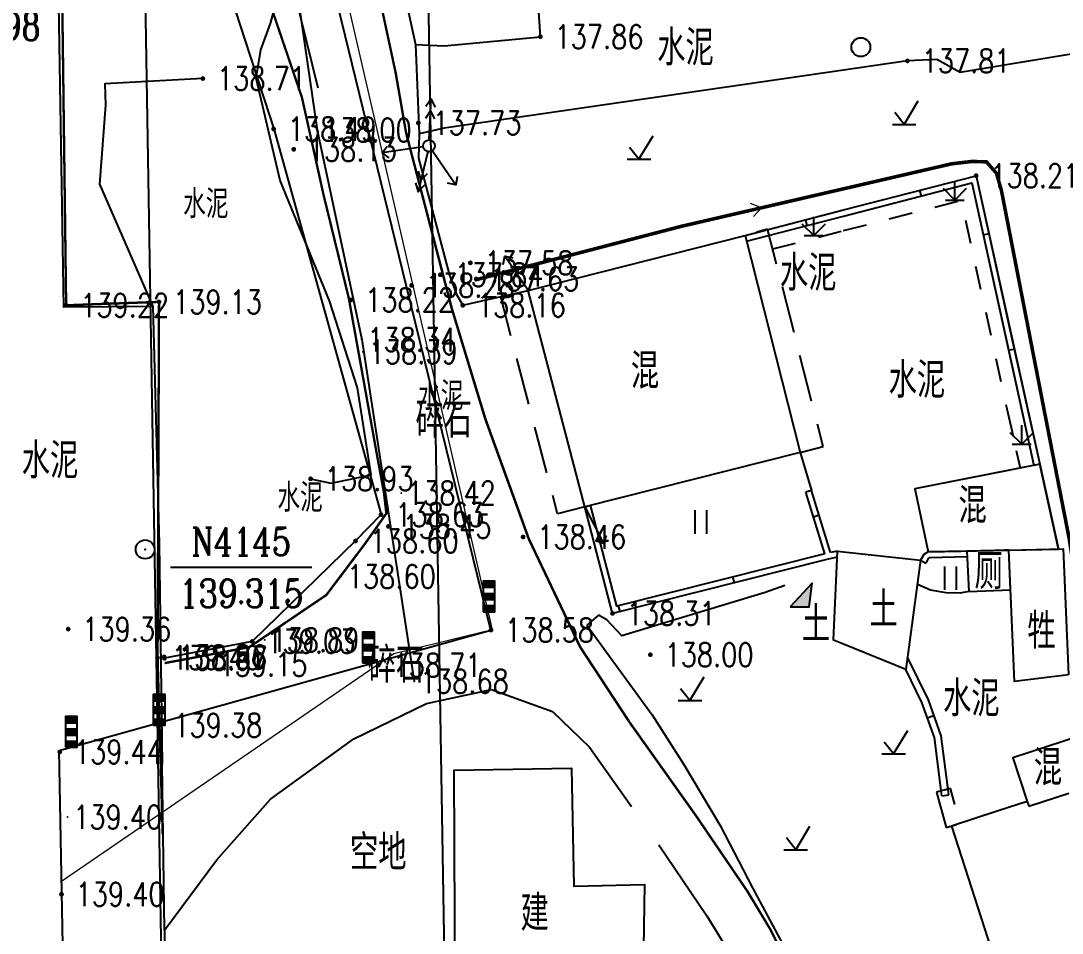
# Model space of a CAD drawing. Extents: x 529262 to 576451, y 2694391 to 2717535.
# Drawn here: x 566080.12 to 566124.27, y 2709910.37 to 2709949.03 of the extents above; entities that cross this region are included whole.
import ezdxf
from ezdxf.enums import TextEntityAlignment as Align
from ezdxf.xclip import XClip

# ---------------------------------------------------------------- set-up
doc = ezdxf.new("R2010")
doc.units = 0
doc.header["$XCLIPFRAME"] = 0
for name, pattern in [('X2', [10, 8, -2]), ('X5', [3, 2, -1]), ('X6', [2, 1, -1])]:
    doc.linetypes.add(name, pattern=pattern)
for name, color, linetype in [('a红线图', 1, 'Continuous'), ('DLDW', 8, 'Continuous'), ('DLSS', 4, 'Continuous'), ('DMTZ', 8, 'Continuous'), ('GCD', 8, 'Continuous'), ('GXYZ', 8, 'Continuous'), ('JMD', 8, 'Continuous'), ('KZD', 8, 'Continuous'), ('PP-COM', 7, 'Continuous'), ('RD-中线', 40, 'Continuous'), ('RD-红线', 7, 'Continuous'), ('ZBTZ', 8, 'Continuous'), ('ZJ', 7, 'Continuous'), ('污水管径标注_W10-', 202, 'Continuous')]:
    doc.layers.add(name, color=color, linetype=linetype)
doc.layers.add('SXSS', color=5, linetype='Continuous', lineweight=0)
doc.styles.add('HZ', font='rs.shx', dxfattribs={"width": 0.8, "bigfont": 'hztxt.shx'})
doc.styles.add('romanc', font='romanc.shx', dxfattribs={"width": 0.8})
doc.linetypes.add('10421', pattern='A,2,[150,AAA.SHX,S=0.5,R=0,X=0,Y=0.5],1e-11', length=2)
doc.linetypes.add('10422', pattern='A,0.75,[150,AAA.SHX,S=0.5,R=0,X=0,Y=0.5],1.5,[177,AAA.SHX,S=1,R=0,X=0,Y=0.4],0.75', length=3)
doc.linetypes.add('1161', pattern='A,0,[149,AAA.SHX,S=0.15,R=0,X=0,Y=0],-1.6', length=1.6)

# ---------------------------------------------------------------- blocks, each defined once
blk = doc.blocks.new('A$C19FD0107')
at = {"layer": 'RD-中线', "color": 8, "flags": 128}
blk.add_lwpolyline([(-4915.644, 15741.627), (-4910.447, 15430.529)], dxfattribs=at)
at = {"layer": 'RD-中线', "color": 8, "linetype": 'Continuous', "flags": 128}
for points in [[(-4490.734, 14139.438, 0), (-4490.29, 14139.417)], [(-3818.251, 14086.168, 0), (-3817.74, 14086.169)]]:
    blk.add_lwpolyline(points, format="xyb", dxfattribs=at)
at = {"layer": 'RD-红线', "color": 8, "flags": 128}
blk.add_lwpolyline([(-4903.143, 15711.754), (-4903.139, 15711.5), (-4902.865, 15695.099), (-4898.449, 15430.729)], dxfattribs=at)
blk = doc.blocks.new('GC200')
at = {"linetype": 'Continuous', "const_width": 0.2, "flags": 128}
blk.add_lwpolyline([(-0.1, 0, 1), (0.1, 0, 1)], format="xyb", close=True, dxfattribs=at)
blk = doc.blocks.new('gc054')
at = {"color": 8}
for points in [[(-0.5, 0), (0, 0), (0.5, 0), (0.5, 2.6), (-0.5, 2.6), (-0.5, 0)], [(-0.5, 2.08), (0.5, 2.08)], [(-0.5, 1.56), (0.5, 1.56)], [(-0.5, 1.04), (0.5, 1.04)], [(-0.5, 0.52), (0.5, 0.52)]]:
    blk.add_lwpolyline(points, dxfattribs=at)
at = {"color": 8, "linetype": 'Continuous'}
for points in [[(0.5, 2.08), (0.5, 2.6), (-0.5, 2.6)], [(-0.5, 2.6), (-0.5, 2.08), (0.5, 2.08)], [(-0.5, 1.56), (-0.5, 1.04), (0.5, 1.04)], [(0.5, 1.56), (-0.5, 1.56), (0.5, 1.04)], [(0.5, 0), (0.5, 0.52), (-0.5, 0.52)], [(-0.5, 0.52), (0, 0), (0.5, 0)], [(-0.5, 0.52), (-0.5, 0), (0, 0)]]:
    blk.add_solid(points, dxfattribs=at)
blk = doc.blocks.new('gc201')
blk.add_lwpolyline([(-0.798, 0), (0.798, 0), (1.062, 1.999)], close=True)
blk.add_solid([(-0.798, 0), (0.798, 0), (1.062, 1.999)])
blk = doc.blocks.new('gc123')
at = {"color": 8}
for p, q in [((0, 0), (1.2, 2)), ((0, 0), (-0.8, 1)), ((-1, 0), (1, 0))]:
    blk.add_line(p, q, dxfattribs=at)
blk = doc.blocks.new('gc124')
at = {"color": 8}
for p, q in [((-1, 1), (0, 0)), ((0, 0), (0, 1.6)), ((0, 0), (1, 1)), ((-0.8, 0), (0.8, 0))]:
    blk.add_line(p, q, dxfattribs=at)
blk = doc.blocks.new('gc121')
at = {"color": 8}
for p, q in [((-0.5, -1), (-0.5, 1)), ((0.5, -1), (0.5, 1))]:
    blk.add_line(p, q, dxfattribs=at)
blk = doc.blocks.new('gc086')
at = {"color": 8}
for p, q in [((0, 0), (7, 0)), ((7, 0), (6.181, 0.574)), ((7, 0), (6.181, -0.574))]:
    blk.add_line(p, q, dxfattribs=at)
blk = doc.blocks.new('gc122')
at = {"color": 8}
blk.add_circle((0, 0), 0.8, dxfattribs=at)
blk = doc.blocks.new('gc013b')
at = {"linetype": 'Continuous'}
blk.add_line((0.5, 0), (4, 0), dxfattribs=at)
at = {"linetype": 'Continuous', "flags": 128}
blk.add_lwpolyline([(3.5, 0.5), (4, 0), (3.5, -0.5)], dxfattribs=at)
blk = doc.blocks.new('gc170')
at = {"color": 8, "linetype": 'Continuous'}
blk.add_circle((0, 0), 0.5, dxfattribs=at)
blk = doc.blocks.new('gc013a')
at = {"linetype": 'Continuous'}
blk.add_line((0.5, 0), (4, 0), dxfattribs=at)
at = {"linetype": 'Continuous', "flags": 128}
for points in [[(2.307, -0.4), (3, 0), (2.307, 0.4)], [(3.307, -0.4), (4, 0), (3.307, 0.4)]]:
    blk.add_lwpolyline(points, dxfattribs=at)
blk = doc.blocks.new('gc117')
at = {"color": 8}
blk.add_circle((0, 0), 0.8, dxfattribs=at)
blk.add_point((0, 0), dxfattribs=at)

msp = doc.modelspace()

# ---------------------------------------------------------------- linework, layer by layer
at = {"layer": 'a红线图', "color": 8, "linetype": 'Continuous', "lineweight": 0, "flags": 128}
msp.add_lwpolyline([(566002.192, 2710136.326), (566109.082, 2710133.706), (566102.533, 2710124.92), (566100.925, 2710114.792), (566103.162, 2710098.867), (566102.215, 2710078.564), (566102.717, 2710046.58), (566103.542, 2710024.38), (566098.749, 2709996.517), (566091.062, 2709979.95), (566088.689, 2709969.605), (566093.614, 2709951.357), (566100.107, 2709923.223), (566100.107, 2709923.223), (566100.107, 2709923.223), (566095.932, 2709922.206), (566095.932, 2709922.206), (566081.847, 2709912.554), (566085.668, 2709714.381)], dxfattribs=at)
msp.add_lwpolyline([(566002.192, 2710136.326), (566109.082, 2710133.706), (566102.533, 2710124.92), (566100.925, 2710114.792), (566103.162, 2710098.867), (566102.215, 2710078.564), (566102.717, 2710046.58), (566103.542, 2710024.38), (566098.749, 2709996.517), (566091.062, 2709979.95), (566088.689, 2709969.605), (566093.614, 2709951.357), (566100.107, 2709923.223), (566100.107, 2709923.223), (566100.107, 2709923.223), (566095.932, 2709922.206), (566095.932, 2709922.206), (566081.847, 2709912.554), (566085.668, 2709714.381)], dxfattribs=at)
at = {"layer": 'DLDW', "color": 252, "linetype": 'Continuous', "flags": 128}
msp.add_lwpolyline([(566121.998, 2709926.598), (566120.225, 2709926.56), (566120.312, 2709924.847), (566122.073, 2709924.913)], close=True, dxfattribs=at)
at = {"layer": 'DLDW', "linetype": 'Continuous', "flags": 128}
msp.add_lwpolyline([(566121.998, 2709926.598), (566120.225, 2709926.56), (566120.312, 2709924.847), (566122.073, 2709924.913)], close=True, dxfattribs=at)
at = {"layer": 'DLDW', "color": 252, "linetype": 'Continuous', "flags": 128}
msp.add_lwpolyline([(566121.782, 2709924.902), (566122.073, 2709924.913), (566121.998, 2709926.598), (566121.823, 2709926.594)], dxfattribs=at)
at = {"layer": 'DLDW', "color": 252, "linetype": 'Continuous', "elevation": 138.334, "flags": 128}
msp.add_lwpolyline([(566124.535, 2709921.317), (566122.249, 2709921.034), (566121.998, 2709926.598), (566124.313, 2709926.647)], close=True, dxfattribs=at)
at = {"layer": 'DLDW', "linetype": 'Continuous', "elevation": 138.334, "flags": 128}
msp.add_lwpolyline([(566124.535, 2709921.317), (566122.249, 2709921.034), (566121.998, 2709926.598), (566124.313, 2709926.647)], close=True, dxfattribs=at)
at = {"layer": 'DLSS', "linetype": 'X2', "flags": 128}
msp.add_lwpolyline([(566098.638, 2710002.568, 0.1, 0.1, 0), (566098.576, 2710002.192, 0.1, 0.1, 0), (566097.461, 2709997.69, 0.1, 0.1, 0), (566096.322, 2709994.22, 0.1, 0.1, 0), (566094.797, 2709990.649, 0.1, 0.1, 0), (566092.408, 2709986.492, 0.1, 0.1, 0), (566089.931, 2709982.397, 0.1, 0.1, 0), (566088.931, 2709979.064, 0.1, 0.1, 0), (566087.474, 2709974.834, 0.1, 0.1, 0), (566086.535, 2709971.13, 0.1, 0.1, 0), (566086.268, 2709964.718, 0.1, 0.1, 0), (566086.946, 2709960.745, 0.1, 0.1, 0), (566092.039, 2709945.778, 0.1, 0.1, 0), (566092.955, 2709941.65, 0.1, 0.1, 0), (566094.026, 2709937.269, 0.1, 0.1, 0), (566095.22, 2709930.623, 0.1, 0.1, 0), (566095.514, 2709929.037, 0.1, 0.1, 0), (566095.616, 2709928.152, 0.1, 0.1, 0), (566094.7, 2709926.853, 0.1, 0.1, 0), (566093.073, 2709924.697, 0.1, 0.1, 0), (566089.807, 2709922.487, 0.1, 0.1, 0), (566086.22, 2709921.81, 0, 0, 0)], format="xyseb", dxfattribs=at)
at = {"layer": 'DLSS', "linetype": 'Continuous', "const_width": 0.1, "flags": 128}
for points in [[(566096.001, 2709946.874), (566094.557, 2709953.592), (566094.177, 2709955.142), (566093.601, 2709957.099), (566091.976, 2709962.078), (566091.367, 2709964.323), (566091.037, 2709965.778), (566090.879, 2709967.181), (566090.965, 2709969.638), (566091.545, 2709973.903), (566092.009, 2709975.944), (566092.422, 2709977.377), (566093.367, 2709979.543), (566095.133, 2709982.948), (566097.307, 2709986.747), (566099.771, 2709992.352), (566100.802, 2709995.84), (566101.887, 2710001.683), (566102.036, 2710002.568)], [(566081.844, 2709952.517), (566082.043, 2709936.973), (566085.98, 2709937.118), (566085.919, 2709922.037), (566086.137, 2709914.522)]]:
    msp.add_lwpolyline(points, dxfattribs=at)
at = {"layer": 'DLSS', "linetype": 'X2', "flags": 128}
msp.add_lwpolyline([(566092.726, 2709946.17), (566091.248, 2709952.181), (566090.861, 2709953.997), (566089.972, 2709956.975), (566089.221, 2709960.039), (566087.746, 2709965.071), (566087.068, 2709968.198), (566087.211, 2709971.34), (566087.736, 2709975.724), (566088.931, 2709979.064), (566089.931, 2709982.397), (566092.408, 2709986.492), (566094.797, 2709990.649), (566096.322, 2709994.22), (566097.461, 2709997.69), (566098.576, 2710002.192), (566098.638, 2710002.568)], dxfattribs=at)
at = {"layer": 'DLSS', "linetype": 'Continuous', "flags": 128}
for points in [[(566096.001, 2709946.874), (566094.557, 2709953.592), (566094.177, 2709955.142), (566093.601, 2709957.099), (566091.976, 2709962.078), (566091.367, 2709964.323), (566091.037, 2709965.778), (566090.879, 2709967.181), (566090.965, 2709969.638), (566091.545, 2709973.903), (566092.009, 2709975.944), (566092.422, 2709977.377), (566093.367, 2709979.543), (566095.133, 2709982.948), (566097.307, 2709986.747), (566099.771, 2709992.352), (566100.802, 2709995.84), (566101.887, 2710001.683), (566102.036, 2710002.568)], [(566085.711, 2709936.92), (566085.988, 2709926.878), (566086.112, 2709917.533)], [(566086.206, 2709910.49), (566088.412, 2709913.465), (566090.7, 2709916.041), (566094.243, 2709918.596), (566097.322, 2709920.105), (566100.08, 2709920.698)], [(566086.206, 2709910.49), (566087.42, 2709819.556)]]:
    msp.add_lwpolyline(points, dxfattribs=at)
at = {"layer": 'DLSS', "linetype": '10422', "flags": 128}
msp.add_lwpolyline([(566077.567, 2709979.145), (566078.514, 2709978.894), (566081.28, 2709975.895), (566083.367, 2709973.273), (566083.535, 2709970.266), (566084.078, 2709970.082), (566083.728, 2709968.21), (566083.136, 2709967.099), (566083.419, 2709965.857), (566084.765, 2709963.104), (566090.842, 2709944.446), (566095.398, 2709928.102), (566094.313, 2709926.986), (566089.933, 2709922.729), (566086.215, 2709922.017)], dxfattribs=at)
at = {"layer": 'DLSS', "linetype": 'Continuous', "flags": 128}
for points, elevation in [([(566085.711, 2709936.92), (566081.951, 2709936.898), (566081.691, 2709952.321)], 139.246), ([(566096.001, 2709946.874), (566096.457, 2709944.262), (566098.386, 2709936.841), (566099.813, 2709932.141), (566101.65, 2709927.077), (566103.826, 2709922.497), (566105.875, 2709919.376), (566108.754, 2709915.327), (566110.891, 2709912.187), (566111.916, 2709910.492), (566112.785, 2709908.71), (566113.816, 2709905.764), (566114.973, 2709902.074), (566114.998, 2709901.996)], 137.872)]:
    msp.add_lwpolyline(points, dxfattribs=dict(at, elevation=elevation))
at = {"layer": 'DLSS', "linetype": 'Continuous', "const_width": 0.1, "elevation": 137.872, "flags": 128}
msp.add_lwpolyline([(566096.001, 2709946.874), (566096.457, 2709944.262), (566098.386, 2709936.841), (566099.813, 2709932.141), (566101.65, 2709927.077), (566103.826, 2709922.497), (566105.875, 2709919.376), (566108.754, 2709915.327), (566110.891, 2709912.187), (566111.916, 2709910.492), (566112.785, 2709908.71), (566113.816, 2709905.764), (566114.973, 2709902.074), (566114.998, 2709901.996)], dxfattribs=at)
at = {"layer": 'DLSS', "linetype": 'X6', "flags": 128}
for points in [[(566114.998, 2709940.136), (566119.978, 2709941.421), (566121.966, 2709932.399)], [(566114.998, 2709940.136), (566119.978, 2709941.421), (566122.479, 2709930.072)], [(566111.995, 2709939.361), (566114.998, 2709940.136)], [(566111.995, 2709939.361), (566114.998, 2709940.136)], [(566121.966, 2709932.399), (566122.479, 2709930.072)]]:
    msp.add_lwpolyline(points, dxfattribs=at)
at = {"layer": 'DLSS', "linetype": 'X2', "elevation": 137.872, "flags": 128}
msp.add_lwpolyline([(566100.08, 2709920.698), (566102.667, 2709919.757), (566104.224, 2709918.247), (566107.112, 2709914.185), (566109.207, 2709911.107), (566110.158, 2709909.534), (566110.937, 2709907.939), (566111.918, 2709905.135), (566113.065, 2709901.475), (566114.216, 2709897.817), (566114.998, 2709895.112)], dxfattribs=at)
at = {"layer": 'DMTZ', "linetype": '10421', "flags": 128}
for points in [[(566092.405, 2709929.621), (566093.277, 2709929.432), (566094.972, 2709929.791), (566094.972, 2709929.791), (566094.397, 2709933.47), (566093.212, 2709937.161), (566091.115, 2709942.264), (566090.098, 2709946.595), (566090.295, 2709947.791), (566090.707, 2709948.912), (566090.972, 2709949.901), (566091.029, 2709951.374)], [(566096.974, 2709943.21), (566098.275, 2709938.298), (566098.59, 2709937.434), (566098.854, 2709936.972), (566099.663, 2709937.158), (566101.622, 2709937.604)], [(566096.974, 2709943.21), (566098.275, 2709938.298), (566098.59, 2709937.434), (566098.854, 2709936.972), (566099.663, 2709937.158), (566101.622, 2709937.604)]]:
    msp.add_lwpolyline(points, dxfattribs=at)
at = {"layer": 'DMTZ', "linetype": '10422'}
for points in [[(566114.998, 2709941.014), (566120.619, 2709942.464), (566122.054, 2709935.952)], [(566114.998, 2709941.014), (566120.619, 2709942.464), (566123.314, 2709930.235), (566124.108, 2709926.643)], [(566101.622, 2709937.604), (566110.824, 2709939.937), (566114.998, 2709941.014)], [(566101.622, 2709937.604), (566110.824, 2709939.937), (566114.998, 2709941.014)], [(566122.054, 2709935.952), (566123.314, 2709930.235), (566124.108, 2709926.643)], [(566104.116, 2709923.418), (566106.889, 2709919.62), (566108.23, 2709917.515), (566109.774, 2709914.926), (566111.134, 2709912.293), (566113.047, 2709908.729), (566114.364, 2709905.021), (566114.998, 2709903.075)], [(566104.116, 2709923.418), (566106.889, 2709919.62), (566108.23, 2709917.515), (566109.774, 2709914.926), (566111.134, 2709912.293), (566113.047, 2709908.729), (566114.364, 2709905.021), (566114.998, 2709903.075)]]:
    msp.add_lwpolyline(points, dxfattribs=at)
at = {"layer": 'DMTZ', "linetype": '10421'}
msp.add_lwpolyline([(566112.506, 2709925.094), (566111.671, 2709924.801), (566105.596, 2709922.968), (566104.967, 2709923.644), (566104.604, 2709923.848), (566104.116, 2709923.418)], dxfattribs=at)
msp.add_lwpolyline([(566112.506, 2709925.094), (566111.671, 2709924.801), (566105.596, 2709922.968), (566104.967, 2709923.644), (566104.604, 2709923.848), (566104.116, 2709923.418)], dxfattribs=at)
at = {"layer": 'GXYZ', "linetype": 'Continuous', "flags": 128}
msp.add_lwpolyline([(566087.289, 2709975.678), (566087.757, 2709967.628), (566091.49, 2709952.557), (566092.686, 2709944.396), (566094.574, 2709935.517), (566096.8, 2709921.033)], dxfattribs=at)
at = {"layer": 'JMD', "linetype": 'Continuous'}
for p, q in [((566118.22, 2709941.845), (566118.282, 2709941.603)), ((566118.22, 2709941.845), (566118.282, 2709941.603)), ((566113.378, 2709940.596), (566113.441, 2709940.354)), ((566113.378, 2709940.596), (566113.441, 2709940.354)), ((566121.162, 2709940.001), (566120.917, 2709939.947)), ((566121.162, 2709940.001), (566120.917, 2709939.947)), ((566122.238, 2709935.118), (566121.993, 2709935.064)), ((566122.238, 2709935.118), (566121.993, 2709935.064)), ((566122.238, 2709935.118), (566121.993, 2709935.064)), ((566123.314, 2709930.235), (566123.07, 2709930.181)), ((566123.314, 2709930.235), (566123.07, 2709930.181)), ((566113.646, 2709929.126), (566113.406, 2709929.053)), ((566113.646, 2709929.126), (566113.406, 2709929.053)), ((566104.034, 2709928.438), (566104.276, 2709928.501)), ((566104.034, 2709928.438), (566104.276, 2709928.501)), ((566113.967, 2709928.073), (566113.728, 2709928)), ((566113.967, 2709928.073), (566113.728, 2709928)), ((566118.267, 2709926.169), (566118.484, 2709926.046)), ((566118.267, 2709926.169), (566118.484, 2709926.046)), ((566110.37, 2709925.218), (566110.309, 2709925.46)), ((566110.37, 2709925.218), (566110.309, 2709925.46)), ((566105.522, 2709923.995), (566105.461, 2709924.238)), ((566105.522, 2709923.995), (566105.461, 2709924.238)), ((566118.549, 2709919.487), (566118.831, 2709919.588)), ((566119.163, 2709916.19), (566119.46, 2709916.228))]:
    msp.add_line(p, q, dxfattribs=at)
at = {"layer": 'JMD', "linetype": 'Continuous', "flags": 128}
for points, elevation in [([(566094.429, 2709959.086), (566096.859, 2709948.017), (566098.065, 2709947.965), (566102.146, 2709948.355), (566102.01, 2709950.472), (566101.777, 2709950.457), (566101.213, 2709959.423)], 137.682), ([(566094.429, 2709959.086), (566096.859, 2709948.017), (566098.065, 2709947.965), (566102.146, 2709948.355), (566102.01, 2709950.472), (566101.777, 2709950.457), (566101.213, 2709959.423)], 137.682), ([(566104.034, 2709928.438), (566101.622, 2709937.604), (566110.824, 2709939.937), (566113.152, 2709930.742)], 138.518), ([(566104.034, 2709928.438), (566101.622, 2709937.604), (566110.824, 2709939.937), (566113.152, 2709930.742)], 138.518), ([(566118.58, 2709926.525), (566124.11, 2709926.643), (566123.314, 2709930.235), (566118.024, 2709929.201)], 139.416), ([(566098.535, 2709907.786), (566098.498, 2709917.272), (566103.464, 2709917.36), (566103.567, 2709912.365), (566106.562, 2709912.427), (566106.492, 2709907.95)], 139.97)]:
    msp.add_lwpolyline(points, close=True, dxfattribs=dict(at, elevation=elevation))
for points in [[(566114.998, 2709941.014), (566120.619, 2709942.464), (566122.054, 2709935.952)], [(566114.998, 2709941.014), (566120.619, 2709942.464), (566123.314, 2709930.235)], [(566114.998, 2709940.756), (566120.43, 2709942.157), (566122.028, 2709934.907)], [(566114.998, 2709940.756), (566120.43, 2709942.157), (566123.07, 2709930.181)], [(566110.824, 2709939.937), (566114.998, 2709941.014)], [(566110.824, 2709939.937), (566114.998, 2709941.014)], [(566110.886, 2709939.695), (566114.998, 2709940.756)], [(566110.886, 2709939.695), (566114.998, 2709940.756)], [(566122.054, 2709935.952), (566123.314, 2709930.235)], [(566122.028, 2709934.907), (566123.07, 2709930.181)], [(566114.204, 2709926.442), (566113.406, 2709929.053)], [(566114.204, 2709926.442), (566113.406, 2709929.053)], [(566114.45, 2709926.495), (566113.646, 2709929.126)], [(566114.45, 2709926.495), (566113.646, 2709929.126)], [(566114.733, 2709926.299), (566114.283, 2709926.204), (566105.204, 2709923.915), (566104.034, 2709928.438)], [(566114.733, 2709926.299), (566114.283, 2709926.204), (566105.204, 2709923.915), (566104.034, 2709928.438)], [(566114.204, 2709926.442), (566105.383, 2709924.218), (566104.276, 2709928.501)], [(566114.204, 2709926.442), (566105.383, 2709924.218), (566104.276, 2709928.501)], [(566114.745, 2709926.549), (566114.45, 2709926.495)], [(566114.745, 2709926.549), (566114.45, 2709926.495)], [(566119.46, 2709916.228), (566119.14, 2709918.724), (566118.593, 2709920.256), (566117.707, 2709922.069)], [(566119.163, 2709916.19), (566118.847, 2709918.654), (566118.316, 2709920.139), (566117.634, 2709921.535)]]:
    msp.add_lwpolyline(points, dxfattribs=at)
at = {"layer": 'JMD', "linetype": 'X5', "flags": 128}
for points, elevation in [([(566113.152, 2709930.742), (566114.136, 2709930.984), (566111.781, 2709940.198), (566110.824, 2709939.937)], 139.745), ([(566113.152, 2709930.742), (566114.136, 2709930.984), (566111.781, 2709940.198), (566110.824, 2709939.937)], 139.745), ([(566104.034, 2709928.438), (566102.877, 2709928.132), (566100.465, 2709937.327), (566101.622, 2709937.604)], 138.518), ([(566104.034, 2709928.438), (566102.877, 2709928.132), (566100.465, 2709937.327), (566101.622, 2709937.604)], 138.518), ([(566122.785, 2709915.951), (566122.851, 2709915.745), (566126.395, 2709916.892), (566126.333, 2709917.083)], 138.477)]:
    msp.add_lwpolyline(points, dxfattribs=dict(at, elevation=elevation))
at = {"layer": 'JMD', "linetype": 'Continuous', "flags": 128}
for points, elevation in [([(566121.823, 2709926.594), (566124.11, 2709926.643), (566123.314, 2709930.235), (566121.906, 2709929.96)], 139.416), ([(566121.906, 2709929.96), (566118.024, 2709929.201), (566118.58, 2709926.525), (566121.823, 2709926.594)], 139.416), ([(566114.998, 2709922.61), (566114.566, 2709922.786), (566114.745, 2709926.549), (566114.998, 2709926.521)], 138.718), ([(566114.998, 2709922.61), (566114.566, 2709922.786), (566114.745, 2709926.549), (566114.998, 2709926.521)], 138.718), ([(566114.998, 2709926.521), (566118.267, 2709926.169), (566117.634, 2709921.535), (566114.998, 2709922.61)], 138.718), ([(566114.998, 2709926.521), (566118.267, 2709926.169), (566117.634, 2709921.535), (566114.998, 2709922.61)], 138.718), ([(566120.225, 2709926.56), (566118.58, 2709926.525), (566118.405, 2709926.414), (566118.267, 2709926.169)], 137.924), ([(566120.225, 2709926.56), (566118.58, 2709926.525), (566118.405, 2709926.414), (566118.267, 2709926.169)], 137.924), ([(566120.238, 2709926.31), (566118.655, 2709926.277), (566118.592, 2709926.237), (566118.484, 2709926.046)], 137.924), ([(566120.238, 2709926.31), (566118.655, 2709926.277), (566118.592, 2709926.237), (566118.484, 2709926.046)], 137.924), ([(566121.396, 2709909.258), (566122.295, 2709906.483), (566133.961, 2709910.266), (566131.337, 2709918.702), (566126.333, 2709917.083), (566125.726, 2709918.96), (566122.177, 2709917.797), (566122.785, 2709915.951), (566121.551, 2709915.545)], 138.483), ([(566121.551, 2709915.545), (566119.572, 2709914.894), (566121.396, 2709909.258)], 138.483)]:
    msp.add_lwpolyline(points, dxfattribs=dict(at, elevation=elevation))
at = {"layer": 'JMD', "linetype": 'X5', "flags": 128}
msp.add_lwpolyline([(566118.935, 2709916.336), (566119.353, 2709914.845), (566119.948, 2709915.018), (566119.527, 2709916.493)], close=True, dxfattribs=at)
at = {"layer": 'KZD', "linetype": 'Continuous'}
msp.add_line((566092.463, 2709925.864, 139.315), (566086.463, 2709925.864, 139.315), dxfattribs=at)
at = {"layer": 'SXSS', "color": 8, "linetype": 'Continuous', "const_width": 0.15, "elevation": 138.232, "flags": 128}
for points in [[(566114.998, 2709941.909), (566119.576, 2709942.967), (566120.425, 2709943.067), (566121.057, 2709943.053), (566121.48, 2709942.567), (566121.687, 2709941.856), (566124.565, 2709927.071), (566124.82, 2709925.419), (566124.96, 2709924.812), (566125.411, 2709924.407), (566129.488, 2709924.278), (566134.605, 2709924.768), (566139.78, 2709925.197), (566145.672, 2709926.288), (566147.171, 2709926.406), (566148.086, 2709926.389), (566148.761, 2709926.036), (566149.049, 2709925.67)], [(566099.372, 2709938.044), (566108.107, 2709940.316), (566114.998, 2709941.909)]]:
    msp.add_lwpolyline(points, dxfattribs=at)
at = {"layer": 'SXSS', "color": 8, "linetype": 'Continuous', "elevation": 138.232, "flags": 128}
for points in [[(566114.998, 2709941.909), (566119.576, 2709942.967), (566120.425, 2709943.067), (566121.057, 2709943.053), (566121.48, 2709942.567), (566121.687, 2709941.856), (566122.142, 2709939.522)], [(566099.372, 2709938.044), (566108.107, 2709940.316), (566114.998, 2709941.909)], [(566122.142, 2709939.522), (566124.565, 2709927.071), (566124.82, 2709925.419), (566124.96, 2709924.812), (566125.411, 2709924.407), (566129.488, 2709924.278), (566134.605, 2709924.768), (566134.945, 2709924.796)]]:
    msp.add_lwpolyline(points, dxfattribs=at)
at = {"layer": 'ZBTZ', "linetype": '1161', "flags": 128}
for points in [[(566096.859, 2709948.017), (566097.003, 2709944.233)], [(566096.859, 2709948.017), (566097.003, 2709944.233)], [(566128.236, 2709948.203), (566119.942, 2709946.837), (566118.955, 2709947.395), (566117.707, 2709947.331), (566114.998, 2709946.938)], [(566128.236, 2709948.203), (566122.332, 2709947.231)], [(566122.332, 2709947.231), (566119.942, 2709946.837), (566118.955, 2709947.395), (566117.707, 2709947.331), (566114.998, 2709946.938)], [(566114.998, 2709946.938), (566098.07, 2709944.479), (566097.003, 2709944.233), (566096.974, 2709943.21)], [(566114.998, 2709946.938), (566098.07, 2709944.479), (566097.003, 2709944.233), (566096.974, 2709943.21)], [(566113.152, 2709930.742), (566113.646, 2709929.126)], [(566113.152, 2709930.742), (566113.646, 2709929.126)], [(566120.312, 2709924.847), (566119.947, 2709924.769), (566119.354, 2709924.785), (566118.681, 2709924.897), (566118.126, 2709925.137)], [(566120.312, 2709924.847), (566119.947, 2709924.769), (566119.354, 2709924.785), (566118.681, 2709924.897), (566118.126, 2709925.137)], [(566086.206, 2709910.49), (566086.112, 2709917.533)]]:
    msp.add_lwpolyline(points, dxfattribs=at)
at = {"layer": 'ZBTZ', "linetype": '1161', "elevation": 138.805, "flags": 128}
msp.add_lwpolyline([(566087.837, 2709946.582), (566083.685, 2709946.351), (566083.705, 2709945.457), (566083.458, 2709942.107), (566085.711, 2709936.92)], dxfattribs=at)
at = {"layer": '污水管径标注_W10-'}
msp.add_lwpolyline([(566082.627, 2709872.113), (566082.241, 2709892.11), (566081.856, 2709912.106), (566081.74, 2709918.105), (566095.226, 2709921.863), (566100.043, 2709923.205), (566096.477, 2709937.775), (566091.724, 2709957.202), (566088.634, 2709969.83), (566091.115, 2709976.375), (566098.912, 2709996.947), (566101.908, 2710014.696), (566103.738, 2710025.543), (566103.302, 2710034.532), (566102.72, 2710046.518), (566102.787, 2710054.518), (566102.956, 2710074.517), (566103.125, 2710094.516), (566103.146, 2710098.516), (566100.983, 2710114.368), (566102.582, 2710125.251)], dxfattribs=at)

# ---------------------------------------------------------------- block references
at = {"layer": 'DLDW', "linetype": 'Continuous', "xscale": 0.5, "yscale": 0.5}
for p in [(566099.964, 2709923.987, 138.582), (566094.859, 2709921.821, 138.711), (566085.987, 2709919.175, 139.378), (566082.265, 2709918.244, 139.441)]:
    msp.add_blockref('gc054', p, dxfattribs=at)
at = {"layer": 'DMTZ', "linetype": 'Continuous', "xscale": 0.5, "yscale": 0.5, "zscale": 0.5}
msp.add_blockref('gc201', (566113.136, 2709924.192), dxfattribs=at)
msp.add_blockref('gc201', (566113.136, 2709924.192), dxfattribs=at)
at = {"layer": 'GCD', "linetype": 'Continuous'}
ref = msp.add_blockref('GC200', (566102.146, 2709948.355, 137.858), dxfattribs=dict(at, xscale=0.5, yscale=0.5, zscale=0.5))
ref.add_attrib('height', '137.86', dxfattribs={"linetype": 'Continuous', "height": 1, "style": 'HZ', "width": 0.8}).set_placement((566102.746, 2709948.355, 137.858), align=Align.MIDDLE_LEFT)
ref = msp.add_blockref('GC200', (566117.707, 2709947.331, 137.809), dxfattribs=dict(at, xscale=0.5, yscale=0.5, zscale=0.5))
ref.add_attrib('height', '137.81', dxfattribs={"linetype": 'Continuous', "height": 1, "style": 'HZ', "width": 0.8}).set_placement((566118.307, 2709947.331, 137.809), align=Align.MIDDLE_LEFT)
ref = msp.add_blockref('GC200', (566087.837, 2709946.582, 138.709), dxfattribs=dict(at, xscale=0.5, yscale=0.5, zscale=0.5))
ref.add_attrib('height', '138.71', dxfattribs={"linetype": 'Continuous', "height": 1, "style": 'HZ', "width": 0.8}).set_placement((566088.437, 2709946.582, 138.709), align=Align.MIDDLE_LEFT)
ref = msp.add_blockref('GC200', (566096.973, 2709944.699, 137.731), dxfattribs=dict(at, xscale=0.5, yscale=0.5, zscale=0.5))
ref.add_attrib('height', '137.73', dxfattribs={"linetype": 'Continuous', "height": 1, "style": 'HZ', "width": 0.8}).set_placement((566097.573, 2709944.699, 137.731), align=Align.MIDDLE_LEFT)
ref = msp.add_blockref('GC200', (566090.838, 2709944.445, 138.486), dxfattribs=dict(at, xscale=0.5, yscale=0.5, zscale=0.5))
ref.add_attrib('height', '138.49', dxfattribs={"linetype": 'Continuous', "height": 1, "style": 'HZ', "width": 0.8}).set_placement((566091.438, 2709944.445, 138.486), align=Align.MIDDLE_LEFT)
ref = msp.add_blockref('GC200', (566092.682, 2709944.399, 137.996), dxfattribs=dict(at, xscale=0.1999999999534339, yscale=0.1999999999534339, zscale=0.1999999999534339))
ref.add_attrib('height', '138.00', dxfattribs={"linetype": 'Continuous', "height": 1, "style": 'HZ', "width": 0.8}).set_placement((566092.922, 2709944.399, 137.996), align=Align.MIDDLE_LEFT)
ref = msp.add_blockref('GC200', (566091.69, 2709943.581, 138.125), dxfattribs=dict(at, xscale=0.5, yscale=0.5, zscale=0.5))
ref.add_attrib('height', '138.13', dxfattribs={"linetype": 'Continuous', "height": 1, "style": 'HZ', "width": 0.8}).set_placement((566092.29, 2709943.581, 138.125), align=Align.MIDDLE_LEFT)
ref = msp.add_blockref('GC200', (566120.619, 2709942.464, 138.213), dxfattribs=dict(at, xscale=0.5, yscale=0.5, zscale=0.5))
ref.add_attrib('height', '138.21', dxfattribs={"linetype": 'Continuous', "height": 1, "style": 'HZ', "width": 0.8}).set_placement((566121.219, 2709942.464, 138.213), align=Align.MIDDLE_LEFT)
ref = msp.add_blockref('GC200', (566099.18, 2709938.772, 137.576), dxfattribs=dict(at, xscale=0.5, yscale=0.5, zscale=0.5))
ref.add_attrib('height', '137.58', dxfattribs={"linetype": 'Continuous', "height": 1, "style": 'HZ', "width": 0.8}).set_placement((566099.78, 2709938.772, 137.576), align=Align.MIDDLE_LEFT)
ref = msp.add_blockref('GC200', (566097.905, 2709938.265, 137.838), dxfattribs=dict(at, xscale=0.5, yscale=0.5, zscale=0.5))
ref.add_attrib('height', '137.84', dxfattribs={"linetype": 'Continuous', "height": 1, "style": 'HZ', "width": 0.8}).set_placement((566098.505, 2709938.265, 137.838), align=Align.MIDDLE_LEFT)
ref = msp.add_blockref('GC200', (566099.425, 2709938.092, 137.631), dxfattribs=dict(at, xscale=0.5, yscale=0.5, zscale=0.5))
ref.add_attrib('height', '137.63', dxfattribs={"linetype": 'Continuous', "height": 1, "style": 'HZ', "width": 0.8}).set_placement((566100.025, 2709938.092, 137.631), align=Align.MIDDLE_LEFT)
ref = msp.add_blockref('GC200', (566096.688, 2709937.819, 138.28), dxfattribs=dict(at, xscale=0.5, yscale=0.5, zscale=0.5))
ref.add_attrib('height', '138.28', dxfattribs={"linetype": 'Continuous', "height": 1, "style": 'HZ', "width": 0.8}).set_placement((566097.288, 2709937.819, 138.28), align=Align.MIDDLE_LEFT)
ref = msp.add_blockref('GC200', (566094.116, 2709937.2, 138.22), dxfattribs=dict(at, xscale=0.5, yscale=0.5, zscale=0.5))
ref.add_attrib('height', '138.22', dxfattribs={"linetype": 'Continuous', "height": 1, "style": 'HZ', "width": 0.8}).set_placement((566094.716, 2709937.2, 138.22), align=Align.MIDDLE_LEFT)
ref = msp.add_blockref('GC200', (566082.039, 2709936.972, 139.216), dxfattribs=dict(at, xscale=0.5, yscale=0.5, zscale=0.5))
ref.add_attrib('height', '139.22', dxfattribs={"linetype": 'Continuous', "height": 1, "style": 'HZ', "width": 0.8}).set_placement((566082.639, 2709936.972, 139.216), align=Align.MIDDLE_LEFT)
ref = msp.add_blockref('GC200', (566085.976, 2709937.117, 139.128), dxfattribs=dict(at, xscale=0.5, yscale=0.5, zscale=0.5))
ref.add_attrib('height', '139.13', dxfattribs={"linetype": 'Continuous', "height": 1, "style": 'HZ', "width": 0.8}).set_placement((566086.576, 2709937.117, 139.128), align=Align.MIDDLE_LEFT)
ref = msp.add_blockref('GC200', (566098.854, 2709936.972, 138.16), dxfattribs=dict(at, xscale=0.5, yscale=0.5, zscale=0.5))
ref.add_attrib('height', '138.16', dxfattribs={"linetype": 'Continuous', "height": 1, "style": 'HZ', "width": 0.8}).set_placement((566099.454, 2709936.972, 138.16), align=Align.MIDDLE_LEFT)
ref = msp.add_blockref('GC200', (566094.57, 2709935.52, 138.344), dxfattribs=dict(at, xscale=0.1999999999534339, yscale=0.1999999999534339, zscale=0.1999999999534339))
ref.add_attrib('height', '138.34', dxfattribs={"linetype": 'Continuous', "height": 1, "style": 'HZ', "width": 0.8}).set_placement((566094.81, 2709935.52, 138.344), align=Align.MIDDLE_LEFT)
ref = msp.add_blockref('GC200', (566094.626, 2709934.996, 138.39), dxfattribs=dict(at, xscale=0.1999999999534339, yscale=0.1999999999534339, zscale=0.1999999999534339))
ref.add_attrib('height', '138.39', dxfattribs={"linetype": 'Continuous', "height": 1, "style": 'HZ', "width": 0.8}).set_placement((566094.866, 2709934.996, 138.39), align=Align.MIDDLE_LEFT)
ref = msp.add_blockref('GC200', (566092.405, 2709929.621, 138.928), dxfattribs=dict(at, xscale=0.5, yscale=0.5))
ref.add_attrib('height', '138.93', dxfattribs={"linetype": 'Continuous', "height": 1, "style": 'HZ', "width": 0.8}).set_placement((566093.005, 2709929.621, 138.928), align=Align.MIDDLE_LEFT)
ref = msp.add_blockref('GC200', (566096.248, 2709929.015, 138.418), dxfattribs=dict(at, xscale=0.1999999999534339, yscale=0.1999999999534339, zscale=0.1999999999534339))
ref.add_attrib('height', '138.42', dxfattribs={"linetype": 'Continuous', "height": 1, "style": 'HZ', "width": 0.8}).set_placement((566096.488, 2709929.015, 138.418), align=Align.MIDDLE_LEFT)
ref = msp.add_blockref('GC200', (566095.394, 2709928.101, 138.632), dxfattribs=dict(at, xscale=0.5, yscale=0.5, zscale=0.5))
ref.add_attrib('height', '138.63', dxfattribs={"linetype": 'Continuous', "height": 1, "style": 'HZ', "width": 0.8}).set_placement((566095.994, 2709928.101, 138.632), align=Align.MIDDLE_LEFT)
ref = msp.add_blockref('GC200', (566095.702, 2709927.604, 138.447), dxfattribs=dict(at, xscale=0.5, yscale=0.5, zscale=0.5))
ref.add_attrib('height', '138.45', dxfattribs={"linetype": 'Continuous', "height": 1, "style": 'HZ', "width": 0.8}).set_placement((566096.302, 2709927.604, 138.447), align=Align.MIDDLE_LEFT)
ref = msp.add_blockref('GC200', (566101.414, 2709927.156, 138.458), dxfattribs=dict(at, xscale=0.5, yscale=0.5, zscale=0.5))
ref.add_attrib('height', '138.46', dxfattribs={"linetype": 'Continuous', "height": 1, "style": 'HZ', "width": 0.8}).set_placement((566102.014, 2709927.156, 138.458), align=Align.MIDDLE_LEFT)
ref = msp.add_blockref('GC200', (566094.309, 2709926.985, 138.597), dxfattribs=dict(at, xscale=0.5, yscale=0.5, zscale=0.5))
ref.add_attrib('height', '138.60', dxfattribs={"linetype": 'Continuous', "height": 1, "style": 'HZ', "width": 0.8}).set_placement((566094.909, 2709926.985, 138.597), align=Align.MIDDLE_LEFT)
ref = msp.add_blockref('GC200', (566093.701, 2709925.48, 138.602), dxfattribs=dict(at, xscale=0.1999999999534339, yscale=0.1999999999534339, zscale=0.1999999999534339))
ref.add_attrib('height', '138.60', dxfattribs={"linetype": 'Continuous', "height": 1, "style": 'HZ', "width": 0.8}).set_placement((566093.941, 2709925.48, 138.602), align=Align.MIDDLE_LEFT)
ref = msp.add_blockref('GC200', (566105.204, 2709923.915, 138.314), dxfattribs=dict(at, xscale=0.5, yscale=0.5, zscale=0.5))
ref.add_attrib('height', '138.31', dxfattribs={"linetype": 'Continuous', "height": 1, "style": 'HZ', "width": 0.8}).set_placement((566105.804, 2709923.915, 138.314), align=Align.MIDDLE_LEFT)
ref = msp.add_blockref('GC200', (566082.129, 2709923.249, 139.358), dxfattribs=dict(at, xscale=0.5, yscale=0.5, zscale=0.5))
ref.add_attrib('height', '139.36', dxfattribs={"linetype": 'Continuous', "height": 1, "style": 'HZ', "width": 0.8}).set_placement((566082.729, 2709923.249, 139.358), align=Align.MIDDLE_LEFT)
ref = msp.add_blockref('GC200', (566100.05, 2709923.209, 138.582), dxfattribs=dict(at, xscale=0.5, yscale=0.5, zscale=0.5))
ref.add_attrib('height', '138.58', dxfattribs={"linetype": 'Continuous', "height": 1, "style": 'HZ', "width": 0.8}).set_placement((566100.65, 2709923.209, 138.582), align=Align.MIDDLE_LEFT)
ref = msp.add_blockref('GC200', (566089.929, 2709922.728, 139.025), dxfattribs=dict(at, xscale=0.5, yscale=0.5, zscale=0.5))
ref.add_attrib('height', '139.03', dxfattribs={"linetype": 'Continuous', "height": 1, "style": 'HZ', "width": 0.8}).set_placement((566090.529, 2709922.728, 139.025), align=Align.MIDDLE_LEFT)
ref = msp.add_blockref('GC200', (566090.465, 2709922.793, 138.889), dxfattribs=dict(at, xscale=0.1999999999534339, yscale=0.1999999999534339, zscale=0.1999999999534339))
ref.add_attrib('height', '138.89', dxfattribs={"linetype": 'Continuous', "height": 1, "style": 'HZ', "width": 0.8}).set_placement((566090.705, 2709922.793, 138.889), align=Align.MIDDLE_LEFT)
ref = msp.add_blockref('GC200', (566085.915, 2709922.036, 139.399), dxfattribs=dict(at, xscale=0.5, yscale=0.5, zscale=0.5))
ref.add_attrib('height', '139.40', dxfattribs={"linetype": 'Continuous', "height": 1, "style": 'HZ', "width": 0.8}).set_placement((566086.515, 2709922.036, 139.399), align=Align.MIDDLE_LEFT)
ref = msp.add_blockref('GC200', (566086.195, 2709922.073, 138.858), dxfattribs=dict(at, xscale=0.5, yscale=0.5, zscale=0.5))
ref.add_attrib('height', '138.86', dxfattribs={"linetype": 'Continuous', "height": 1, "style": 'HZ', "width": 0.8}).set_placement((566086.795, 2709922.073, 138.858), align=Align.MIDDLE_LEFT)
ref = msp.add_blockref('GC200', (566086.211, 2709922.016, 138.968), dxfattribs=dict(at, xscale=0.5, yscale=0.5, zscale=0.5))
ref.add_attrib('height', '138.97', dxfattribs={"linetype": 'Continuous', "height": 1, "style": 'HZ', "width": 0.8}).set_placement((566086.811, 2709922.016, 138.968), align=Align.MIDDLE_LEFT)
ref = msp.add_blockref('GC200', (566088.262, 2709921.759, 139.15), dxfattribs=dict(at, xscale=0.1999999999534339, yscale=0.1999999999534339, zscale=0.1999999999534339))
ref.add_attrib('height', '139.15', dxfattribs={"linetype": 'Continuous', "height": 1, "style": 'HZ', "width": 0.8}).set_placement((566088.502, 2709921.759, 139.15), align=Align.MIDDLE_LEFT)
ref = msp.add_blockref('GC200', (566106.81, 2709922.165, 137.999), dxfattribs=dict(at, xscale=0.5, yscale=0.5, zscale=0.5))
ref.add_attrib('height', '138.00', dxfattribs={"linetype": 'Continuous', "height": 1, "style": 'HZ', "width": 0.8}).set_placement((566107.41, 2709922.165, 137.999), align=Align.MIDDLE_LEFT)
ref = msp.add_blockref('GC200', (566095.279, 2709921.724, 138.711), dxfattribs=dict(at, xscale=0.5, yscale=0.5, zscale=0.5))
ref.add_attrib('height', '138.71', dxfattribs={"linetype": 'Continuous', "height": 1, "style": 'HZ', "width": 0.8}).set_placement((566095.879, 2709921.724, 138.711), align=Align.MIDDLE_LEFT)
ref = msp.add_blockref('GC200', (566096.796, 2709921.036, 138.679), dxfattribs=dict(at, xscale=0.1999999999534339, yscale=0.1999999999534339, zscale=0.1999999999534339))
ref.add_attrib('height', '138.68', dxfattribs={"linetype": 'Continuous', "height": 1, "style": 'HZ', "width": 0.8}).set_placement((566097.036, 2709921.036, 138.679), align=Align.MIDDLE_LEFT)
ref = msp.add_blockref('GC200', (566085.987, 2709919.175, 139.378), dxfattribs=dict(at, xscale=0.5, yscale=0.5, zscale=0.5))
ref.add_attrib('height', '139.38', dxfattribs={"linetype": 'Continuous', "height": 1, "style": 'HZ', "width": 0.8}).set_placement((566086.587, 2709919.175, 139.378), align=Align.MIDDLE_LEFT)
ref = msp.add_blockref('GC200', (566081.773, 2709918.048, 139.441), dxfattribs=dict(at, xscale=0.5, yscale=0.5, zscale=0.5))
ref.add_attrib('height', '139.44', dxfattribs={"linetype": 'Continuous', "height": 1, "style": 'HZ', "width": 0.8}).set_placement((566082.373, 2709918.048, 139.441), align=Align.MIDDLE_LEFT)
ref = msp.add_blockref('GC200', (566082.102, 2709915.288, 139.401), dxfattribs=dict(at, xscale=0.1999999999534339, yscale=0.1999999999534339, zscale=0.1999999999534339))
ref.add_attrib('height', '139.40', dxfattribs={"linetype": 'Continuous', "height": 1, "style": 'HZ', "width": 0.8}).set_placement((566082.342, 2709915.288, 139.401), align=Align.MIDDLE_LEFT)
ref = msp.add_blockref('GC200', (566081.846, 2709912.015, 139.4), dxfattribs=dict(at, xscale=0.5, yscale=0.5, zscale=0.5))
ref.add_attrib('height', '139.40', dxfattribs={"linetype": 'Continuous', "height": 1, "style": 'HZ', "width": 0.8}).set_placement((566082.446, 2709912.015, 139.4), align=Align.MIDDLE_LEFT)
at = {"layer": 'GXYZ', "linetype": 'Continuous'}
for name, p, xscale, yscale, zscale, rotation in [('gc013a', (566097.425, 2709943.73), 0.5000000000319583, 0.5000000000319583, 0.5000000000319583, 87.54600577366631), ('gc013b', (566097.425, 2709943.73, 138.094), 0.5000000000708968, 0.5000000000708968, 0.5000000000708968, 188.3735398791548), ('gc013a', (566097.425, 2709943.73), 0.500000000102264, 0.500000000102264, 0.500000000102264, 256.8478637180103), ('gc013b', (566097.425, 2709943.73, 138.094), 0.4999999998504142, 0.4999999998504142, 0.4999999998504142, 304.4155356037363), ('gc013b', (566101.763, 2709937.398, 138.451), 0.4999999998504142, 0.4999999998504142, 0.4999999998504142, 124.4155356037363), ('gc013b', (566103.921, 2709928.661, 138.518), 0.4999999998490079, 0.4999999998490079, 0.4999999998490079, 296.8257240650012)]:
    msp.add_blockref(name, p, dxfattribs=dict(at, xscale=xscale, yscale=yscale, zscale=zscale, rotation=rotation))
at = {"layer": 'GXYZ', "linetype": 'Continuous', "xscale": 0.5, "yscale": 0.5, "zscale": 0.5}
msp.add_blockref('gc170', (566097.425, 2709943.73, 138.094), dxfattribs=at)
at = {"layer": 'KZD', "linetype": 'Continuous', "xscale": 0.5, "yscale": 0.5, "zscale": 0.5}
msp.add_blockref('gc117', (566085.39, 2709926.629, 139.315), dxfattribs=at)
at = {"layer": 'PP-COM'}
ref = msp.add_blockref('A$C19FD0107', (570997.993, 2694390.603), dxfattribs=at)
XClip(ref).set_block_clipping_path([(-9366.4383134884, 14428.6043910822), (-3328.4480743363, 17452.7484863754)])
at = {"layer": 'SXSS', "color": 8, "linetype": 'Continuous', "xscale": 0.499999999993532, "yscale": 0.499999999993532, "zscale": 0.499999999993532, "rotation": 13.01276310968123}
msp.add_blockref('gc086', (566108.107, 2709940.316, 138.232), dxfattribs=at)
msp.add_blockref('gc086', (566108.107, 2709940.316, 138.232), dxfattribs=at)
at = {"layer": 'ZBTZ', "linetype": 'Continuous', "xscale": 0.5, "yscale": 0.5, "zscale": 0.5}
for name, p in [('gc122', (566115.733, 2709947.909)), ('gc122', (566115.733, 2709947.909)), ('gc123', (566117.567, 2709944.639)), ('gc123', (566117.567, 2709944.639)), ('gc123', (566106.322, 2709943.16)), ('gc123', (566106.322, 2709943.16)), ('gc124', (566119.716, 2709941.432)), ('gc124', (566119.716, 2709941.432)), ('gc124', (566113.732, 2709939.925)), ('gc124', (566113.732, 2709939.925)), ('gc124', (566122.549, 2709931.087)), ('gc124', (566122.549, 2709931.087)), ('gc121', (566108.952, 2709927.787)), ('gc121', (566108.952, 2709927.787)), ('gc121', (566119.537, 2709925.409)), ('gc121', (566119.537, 2709925.409)), ('gc123', (566108.485, 2709920.224)), ('gc123', (566117.119, 2709917.96)), ('gc123', (566112.973, 2709913.901))]:
    msp.add_blockref(name, p, dxfattribs=at)

# ---------------------------------------------------------------- texts
at = {"layer": 'DLDW', "color": 252, "linetype": 'Continuous', "style": 'HZ', "width": 0.8}
for s, p in [('厕', (566121.149, 2709925.73)), ('牲', (566123.392, 2709923.246))]:
    msp.add_text(s, height=1.5, dxfattribs=at).set_placement(p, align=Align.MIDDLE)
at = {"layer": 'DLDW', "linetype": 'Continuous', "style": 'HZ', "width": 0.8}
for s, p in [('厕', (566121.149, 2709925.73)), ('牲', (566123.392, 2709923.246))]:
    msp.add_text(s, height=1.5, dxfattribs=at).set_placement(p, align=Align.MIDDLE)
at = {"layer": 'JMD', "linetype": 'Continuous', "style": 'HZ', "width": 0.8}
for s, p in [('混', (566107.179, 2709934.188)), ('混', (566107.179, 2709934.188)), ('混', (566121.066, 2709928.488)), ('混', (566121.066, 2709928.488)), ('土', (566117.295, 2709924.078)), ('土', (566117.295, 2709924.078)), ('土', (566114.428, 2709923.46)), ('土', (566114.428, 2709923.46)), ('混', (566124.261, 2709917.384))]:
    msp.add_text(s, height=1.5, dxfattribs=at).set_placement(p, align=Align.MIDDLE_RIGHT)
msp.add_text('建', height=1.5, dxfattribs=at).set_placement((566101.908, 2709911.296), align=Align.MIDDLE)
at = {"layer": 'KZD', "linetype": 'Continuous', "style": 'romanc', "width": 0.8}
for s, p in [('139.098', (566078.333, 2709948.811)), ('N4145', (566089.463, 2709926.964)), ('139.315', (566089.463, 2709924.764))]:
    msp.add_text(s, height=1.2, dxfattribs=at).set_placement(p, align=Align.MIDDLE)
at = {"layer": 'ZJ', "color": 8, "linetype": 'Continuous', "style": 'HZ', "width": 0.8}
for s, height, p in [('水泥', 1.5, (566108.298, 2709947.961)), ('水泥', 1.5, (566108.298, 2709947.961)), ('水泥', 1.2, (566087.963, 2709941.326)), ('水泥', 1.5, (566113.499, 2709938.415)), ('水泥', 1.5, (566113.499, 2709938.415)), ('水泥', 1.5, (566118.108, 2709933.877)), ('水泥', 1.5, (566118.108, 2709933.877)), ('水泥', 1.2, (566097.926, 2709933.191)), ('碎石', 1.5, (566098.053, 2709932.2)), ('水泥', 1.5, (566081.359, 2709930.463)), ('水泥', 1.5, (566081.359, 2709930.463)), ('水泥', 1.2, (566091.959, 2709928.882)), ('碎石', 1.5, (566096.024, 2709921.814)), ('水泥', 1.5, (566120.415, 2709920.383)), ('水泥', 1.5, (566120.415, 2709920.383)), ('空地', 1.5, (566095.274, 2709913.868))]:
    msp.add_text(s, height=height, dxfattribs=at).set_placement(p, align=Align.MIDDLE)

doc.saveas('drawing.dxf')
